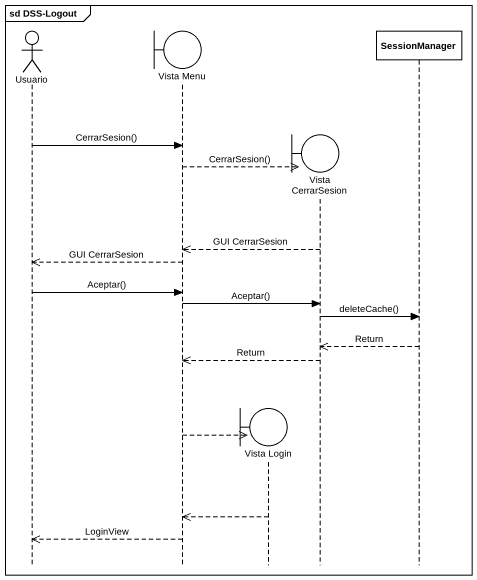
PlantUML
@startuml
mainframe sd DSS-Logout
hide footbox
actor Usuario
boundary "Vista Menu" as Vista_Menu
boundary "Vista Login" as Vista_Login
boundary "Vista CerrarSesion" as Vista_CerrarSesion
participant SessionManager

Usuario -> Vista_Menu : CerrarSesion()
Vista_Menu -->> Vista_CerrarSesion ** : CerrarSesion()
Vista_CerrarSesion -->> Vista_Menu : GUI CerrarSesion
Vista_Menu -->> Usuario : GUI CerrarSesion
Usuario -> Vista_Menu : Aceptar()
Vista_Menu -> Vista_CerrarSesion : Aceptar()
Vista_CerrarSesion -> SessionManager : deleteCache()
SessionManager -->> Vista_CerrarSesion : Return
Vista_CerrarSesion -->> Vista_Menu : Return
Vista_Menu -->> Vista_Login **
Vista_Login -->> Vista_Menu
Vista_Menu -->> Usuario : LoginView
@enduml
